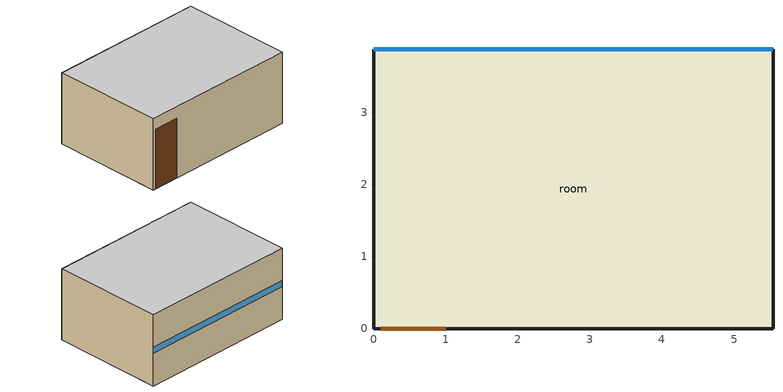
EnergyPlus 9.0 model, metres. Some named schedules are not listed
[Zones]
room
 floor othersideconditionsmodel (floor_construction): 5.54,3.87 5.54,0 0,0 0,3.87 z0
 wall outside (wall_construction): 5.54,3.87 0,3.87 z0:2.5
 wall outside (wall_construction_double): 0,3.87 0,0 5.54,0 5.54,3.87 z0:2.5
 window (glass_construction): 5.53,3.87 0.01,3.87 z1.14:1.36
 door (door_construction): 0.1,0 1,0 z0:2.1
 ceiling adiabatic (ceiling_construction): 0,3.87 0,0 5.54,0 5.54,3.87 z2.5
[SizingPeriod:WeatherFileDays]
ano: End month=12; End day of month=31; Begin day of month=1; Begin month=1; Day of week for start day=Monday; Use weather file daylight saving period=No; Use weather file rain and snow indicators=No
[Building]
double_12-04_floor1_roof0: North axis=0; Loads convergence tolerance value=0.04; Maximum number of warmup days=25; Solar distribution=FullInteriorAndExteriorWithReflections; Temperature convergence tolerance value=0.4; Terrain=City
[Site:GroundDomain:Slab]
GroundDomain: 1, 0.4, 1.6, 10, No, Full, 6, 5, Timestep, GroundCoupledOSCM, OnGrade, 1250, 30, 50, 1500, 1.5, FiniteDiff, Site:GroundTemperature:Undisturbed:FiniteDifference, No
[Site:GroundTemperature:Undisturbed:FiniteDifference]
FiniteDiff: 0.4, 1250, 30, 50, 1500, 1.5
[Construction]
ceiling_construction: fibrocimento telha, Camara_ar_atico_telhado, Forro Madeira
floor_construction: Concreto Piso, Piso ceramico
door_construction: PortaMadInt3cm
glass_construction: glass_material
wall_construction: Tijolo_macico
wall_construction_double: Tijolo_macico, air_doublewall, Tijolo_macico
[Material] Solar absorptance=0.5; Thermal absorptance=0.9; Visible absorptance=0.5
Name | Conductivity | Density | Roughness | Specific heat | Thickness
Concreto Piso | 1.75 | 2200 | Rough | 1000 | 0.07
Forro Madeira | 0.1 | 400 | Smooth | 2300 | 0.01
Piso ceramico | 1.05 | 2000 | Smooth | 920 | 0.0075
PortaMadInt3cm | 0.15 | 650 | MediumSmooth | 2300 | 0.03
fibrocimento telha | 0.65 | 1700 | Rough | 840 | 0.008
Tijolo_macico | 1.05 | 1800 | Rough | 920 | 0.1
[Material:AirGap]
Name | Thermal resistance
Camara_ar_atico_telhado | 0.21
air_doublewall | 0.26
[WindowMaterial:SimpleGlazingSystem]
glass_material: U factor=5.7; Solar heat gain coefficient=0.87
[Lights]
lights: Zone or zonelist=room; Design level calculation method=Watts/Area; End use subcategory=GeneralLights; Fraction radiant=0.32; Fraction replaceable=0; Fraction visible=0.23; Return air fraction=0; Watts per zone floor area=5; Schedule=livingroom_lights
[Zone]
room: Multiplier=1
[People]
people: Zone or zonelist=room; Fraction radiant=0.3; Number of people calculation method=People; Number of people=4; Number of people schedule=livingroom_occup; Activity level schedule=livingroom_activity
[DesignSpecification:OutdoorAir]
SZ_room: Outdoor air flow per person=0.0075; Outdoor air flow per zone=0; Outdoor air flow per zone floor area=0; Outdoor air method=Flow/Person
[EnergyManagementSystem:Actuator] Actuated component control type=Schedule Value; Actuated component type=Schedule:Constant
Name | Actuated component unique
Control_HVAC | HVAC
Control_NV | VN
[EnergyManagementSystem:ProgramCallingManager]
My HVAC Control: BeginTimestepBeforePredictor; ems_program
[EnergyManagementSystem:Sensor]
Name | Output variable or output meter index key | Output variable or output meter
occup_room | people | People Occupant Count
occup_livingroom_sensor | livingroom_occup | Schedule Value
Sensor_HVAC | HVAC | Schedule Value
T_air | room | Zone Mean Air Temperature
T_op | room | Zone Operative Temperature
T_out | Environment | Site Outdoor Air Drybulb Temperature
[Sizing:Zone]
room: Cooling design air flow method=DesignDay; Cooling design air flow rate=0; Cooling minimum air flow fraction=0; Design specification outdoor air object=SZ_room; Heating design air flow method=DesignDay; Heating design air flow rate=0; Heating maximum air flow fraction=0; Zone cooling design supply air humidity ratio=0.0077; Zone cooling design supply air temperature=13; Zone cooling design supply air temperature input method=SupplyAirTemperature; Zone heating design supply air humidity ratio=0.0156; Zone heating design supply air temperature=50; Zone heating design supply air temperature input method=SupplyAirTemperature
[ThermostatSetpoint:DualSetpoint]
Termostato Dual Control: Cooling setpoint temperature schedule=HVACTemplate-Always 23; Heating setpoint temperature schedule=HVACTemplate-Always 18
[ZoneControl:Thermostat]
room Thermostat: Zone or zonelist=room; Control 1=Termostato Dual Control; Control type schedule=HVACTemplate-Always 4
[Zone equipment]
room: room Ideal Loads Air System
[ZoneHVAC:IdealLoadsAirSystem]
room Ideal Loads Air System: Availability schedule=HVAC; Cooling limit=NoLimit; Cooling sensible heat ratio=0.7; Dehumidification control type=ConstantSensibleHeatRatio; Demand controlled ventilation type=None; Design specification outdoor air object=SZ_room; Heat recovery type=None; Heating limit=NoLimit; Humidification control type=None; Latent heat recovery effectiveness=0.65; Maximum heating supply air humidity ratio=0.0156; Maximum heating supply air temperature=50; Minimum cooling supply air humidity ratio=0.0077; Minimum cooling supply air temperature=13; Outdoor air economizer type=NoEconomizer; Sensible heat recovery effectiveness=0.7
[SurfaceProperty:OtherSideConditionsModel]
GroundCoupledOSCM: Type of modeling=GroundCoupledSurface
[ElectricEquipment]
equipment_loads: Zone or zonelist=room; Design level=0; Design level calculation method=EquipmentLevel; End use subcategory=General; Fraction latent=0; Fraction lost=0; Fraction radiant=0.3; Schedule=livingroom_equipment
[EnergyManagementSystem:Program]
ems_program: SET T_Comf = ((T_op >= 26) || (T_op <= 16)); IF ((occup_room > 0) && (T_Comf == 1)); Set Control_HVAC = 1; Set Control_NV = 0; ELSEIF ((occup_room > 0) && (Sensor_HVAC > 0)); Set Control_HVAC = 1; Set Control_NV = 0; ELSEIF (occup_room > 0); IF ((T_out<T_air) && (T_out>19)); Set Control_HVAC = 0; Set Control_NV = 1; ELSEIF ((T_out>T_air) && (T_out>19)); Set Control_HVAC = 0; Set Control_NV = 0; ELSEIF (T_out<19); Set Control_HVAC = 0; Set Control_NV = 0; ENDIF; ELSEIF (occup_room == 0); Set Control_HVAC = 0; Set Control_NV = 0; ENDIF
[Schedule:Compact]
HVACTemplate-Always 4: Through: 12/31, For: AllDays, Until: 24:00, 4
HVACTemplate-Always 18: Through: 12/31, For: AllDays, Until: 24:00, 18
HVACTemplate-Always 23: Through: 12/31, For: AllDays, Until: 24:00, 23
livingroom_activity: Through: 12/31, For:AllDays, Until: 24:00, 108
livingroom_equipment: Through: 12/31, For:AllDays, Until: 14:00, 0, Until: 22:00, 1, Until: 24:00, 0
livingroom_lights: Through: 12/31, For: AllDays, Until: 16:00, 0, Until: 22:00, 1, Until: 24:00, 0
livingroom_occup: Through: 12/31, For: AllDays, Until: 14:00, 0, Until: 18:00, 0.5, Until: 22:00, 1, Until: 24:00, 0
[Schedule:Constant]
Name | Hourly value
HVAC | 0
VN | 1
[AirflowNetwork:SimulationControl]
Ventilacao: Absolute airflow convergence tolerance=0.0001; Airflownetwork control=MultizoneWithoutDistribution; Building type=HighRise; Convergence acceleration limit=-0.5; Height selection for local wind pressure calculation=OpeningHeight; Initialization type=ZeroNodePressures; Maximum number of iterations=500; Relative airflow convergence tolerance=0.01; Wind pressure coefficient type=Input; Azimuth angle of long axis of building=0; Ratio of building width along short axis to width along long axis=0.85
[AirflowNetwork:MultiZone:Zone]
AirflowNetwork:MultiZone:Zone 1: Zone=room; Indoor and outdoor enthalpy difference upper limit for minimum venting open factor=300000; Indoor and outdoor temperature difference upper limit for minimum venting open factor=100
[AirflowNetwork:MultiZone:WindPressureCoefficientArray]
ventos: Wind direction 1=0; Wind direction 2=30; Wind direction 3=60; Wind direction 4=90; Wind direction 5=120; Wind direction 6=150; Wind direction 7=180; Wind direction 8=210; Wind direction 9=240; Wind direction 10=270; Wind direction 11=300; Wind direction 12=330
[AirflowNetwork:MultiZone:Component:DetailedOpening] Air mass flow exponent when opening is closed=0.65; Discharge coefficient for opening factor 1=0.001; Discharge coefficient for opening factor 2=0.6; Extra crack length or height of pivoting axis=0; Height factor for opening factor 1=0; Height factor for opening factor 2=1; Number of sets of opening factor data=2; Opening factor 1=0; Opening factor 2=1; Start height factor for opening factor 1=0; Start height factor for opening factor 2=0; Type of rectangular large vertical opening lvo=NonPivoted; Width factor for opening factor 1=0; Width factor for opening factor 2=0.6
Name | Air mass flow coefficient when opening is closed
detailed_window | 0.0001
detailed_door | 5e-05
[AirflowNetwork:MultiZone:Surface:Crack]
crack: Air mass flow coefficient at reference conditions=0.01; Air mass flow exponent=0.667
[AirflowNetwork:MultiZone:ExternalNode] Symmetric wind pressure coefficient curve=No; Wind angle type=Absolute
Name | Wind pressure coefficient curve
window_0_Node | side_0_coef
door_Node | side_2_coef
[AirflowNetwork:MultiZone:Surface] Indoor and outdoor enthalpy difference upper limit for minimum venting open factor=300000; Indoor and outdoor temperature difference upper limit for minimum venting open factor=100
Name | Leakage component | Surface | Ventilation control mode | Ventilation control zone temperature setpoint schedule | Venting availability schedule | Window door opening factor or crack factor
AirflowNetwork:MultiZone:Surface 0 | detailed_window | window_0 | Temperature | Temp_setpoint | VN | 0.45
AirflowNetwork:MultiZone:Surface 5 | detailed_door | door | NoVent |  |  | 1
[AirflowNetwork:MultiZone:WindPressureCoefficientValues] Airflownetwork multizone windpressurecoefficientarray=ventos
Name | Wind pressure coefficient value 1 | Wind pressure coefficient value 2 | Wind pressure coefficient value 3 | Wind pressure coefficient value 4 | Wind pressure coefficient value 5 | Wind pressure coefficient value 6 | Wind pressure coefficient value 7 | Wind pressure coefficient value 8 | Wind pressure coefficient value 9 | Wind pressure coefficient value 10 | Wind pressure coefficient value 11 | Wind pressure coefficient value 12
side_0_coef | 0.603459 | 0.468922 | 0.121426 | -0.42267 | -0.620149 | -0.327169 | -0.279063 | -0.327169 | -0.620149 | -0.42267 | 0.121426 | 0.468922
side_1_coef | -0.460973 | 0.11663 | 0.468572 | 0.603459 | 0.468572 | 0.11663 | -0.460973 | -0.741875 | -0.455184 | -0.45862 | -0.455184 | -0.741875
side_2_coef | -0.279063 | -0.327169 | -0.620149 | -0.42267 | 0.121426 | 0.468922 | 0.603459 | 0.468922 | 0.121426 | -0.42267 | -0.620149 | -0.327169
side_3_coef | -0.460973 | -0.741875 | -0.455184 | -0.45862 | -0.455184 | -0.741875 | -0.460973 | 0.11663 | 0.468572 | 0.603459 | 0.468572 | 0.11663
door_coef | -0.307252 | -0.567017 | -0.371912 | -0.453428 | -0.479007 | -0.681985 | -0.434702 | 0.0525383 | 0.311344 | 0.45527 | 0.418439 | 0.167507
